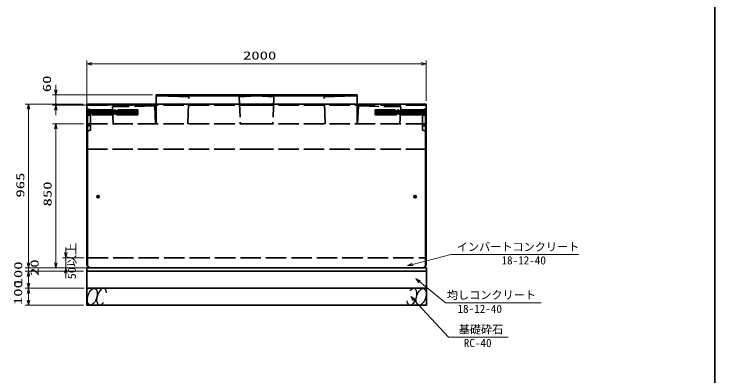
# Model space of a CAD drawing. Units: millimetres on the paper. Extents: x 15 to 1219, y 10 to 859.
# Drawn here: x 1012.2 to 1218.7, y 431 to 537.7 of the extents above; entities that cross this region are included whole.
import ezdxf
from ezdxf.enums import TextEntityAlignment as Align

# ---------------------------------------------------------------- set-up
doc = ezdxf.new("R2010")
doc.units = ezdxf.units.MM
doc.linetypes.add('DASHED', pattern=[7.5, 6, -1.5])
for name, color, linetype, lineweight in [('D-STR-DIM（寸法）', 7, 'Continuous', 13), ('D-STR-HTXT(均しCON-旗)', 7, 'Continuous', 13), ('D-STR-HTXT(基礎砕石-旗)', 7, 'Continuous', 13), ('D-STR-HTXT（旗上げ）', 7, 'Continuous', 13), ('D-STR-STRF(グリ)', 7, 'Continuous', 25), ('D-STR（構造物）', 1, 'Continuous', 35)]:
    doc.layers.add(name, color=color, linetype=linetype, lineweight=lineweight)
doc.styles.add('ＭＳ ゴシック', font='')
doc.styles.get('ＭＳ ゴシック').set_extended_font_data('MS Gothic')

# ---------------------------------------------------------------- blocks, each defined once
blk = doc.blocks.new('_Open30')
at = {"color": 7, "linetype": 'Continuous', "lineweight": 13}
for p, q in [((-1, 0.2679), (0, 0)), ((0, 0), (-1, -0.2679)), ((0, 0), (-1, 0))]:
    blk.add_line(p, q, dxfattribs=at)

msp = doc.modelspace()

# ---------------------------------------------------------------- linework, layer by layer
at = {"layer": 'D-STR-DIM（寸法）'}
for p, q in [((1027.491, 467.355), (1027.491, 468.855)), ((1016.532, 464.355), (1016.532, 465.855)), ((1032.929, 465.855), (1026.491, 465.855)), ((1027.491, 465.855), (1027.491, 462.855)), ((1032.729, 462.855), (1015.532, 462.855)), ((1016.532, 462.855), (1016.532, 461.855)), ((1031.929, 462.855), (1026.491, 462.855)), ((1032.729, 461.855), (1015.532, 461.855)), ((1032.729, 461.855), (1015.532, 461.855)), ((1027.491, 461.355), (1027.491, 459.855)), ((1016.532, 460.355), (1016.532, 458.855)), ((1016.532, 460.355), (1016.532, 458.355)), ((1032.729, 456.855), (1015.532, 456.855)), ((1032.929, 456.855), (1015.532, 456.855)), ((1016.532, 455.355), (1016.532, 453.355)), ((1032.729, 451.855), (1015.532, 451.855))]:
    msp.add_line(p, q, dxfattribs=at)
at = {"layer": 'D-STR-HTXT(均しCON-旗)'}
msp.add_lwpolyline([(1167.486, 452.545), (1139.278, 452.545), (1131.72, 458.759)], dxfattribs=at)
at = {"layer": 'D-STR-HTXT(基礎砕石-旗)'}
msp.add_lwpolyline([(1157.801, 442.465), (1140.23, 442.465), (1130.14, 453.332)], dxfattribs=at)
at = {"layer": 'D-STR-HTXT（旗上げ）'}
msp.add_lwpolyline([(1178.563, 466.826), (1140.929, 466.778), (1129.566, 463.914)], dxfattribs=at)
at = {"layer": 'D-STR-STRF(グリ)'}
for centre, major_axis in [((1035.305, 454.378), (0.79, 2.421)), ((1132.154, 454.332), (-0.79, -2.421))]:
    msp.add_ellipse(centre, major_axis=major_axis, ratio=0.5139, dxfattribs=at)
for centre, start_param, end_param in [((1038.045, 454.378), 5.3575563, 10.3750652), ((1129.413, 454.332), 2.2159636, 7.2334726)]:
    msp.add_ellipse(centre, major_axis=(0.79, 2.421), ratio=0.5139, start_param=start_param, end_param=end_param, dxfattribs=at)
at = {"layer": 'D-STR（構造物）', "color": 2}
msp.add_line((1218.692, 15.923), (1218.692, 858.596), dxfattribs=at)
at = {"layer": 'D-STR（構造物）', "lineweight": 13}
for p, q in [((1033.639, 510.349), (1033.639, 523.996)), ((1035.139, 522.996), (1132.129, 522.996)), ((1133.629, 512.097), (1133.629, 523.996)), ((1024.548, 515.322), (1024.548, 516.822)), ((1053.054, 513.822), (1023.548, 513.822)), ((1024.548, 513.822), (1024.548, 510.847)), ((1032.729, 511.097), (1015.532, 511.097)), ((1053.054, 510.847), (1023.548, 510.847)), ((1016.532, 509.597), (1016.532, 464.355)), ((1024.548, 509.347), (1024.548, 507.847)), ((1032.729, 505.344), (1023.548, 505.344)), ((1024.548, 503.844), (1024.548, 464.355)), ((1033.479, 462.855), (1015.532, 462.855)), ((1033.479, 462.855), (1023.548, 462.855))]:
    msp.add_line(p, q, dxfattribs=at)
at = {"layer": 'D-STR（構造物）'}
for p, q in [((1054.054, 513.822), (1054.054, 511.097)), ((1083.679, 513.822), (1054.054, 513.822)), ((1054.054, 513.572), (1083.679, 513.572)), ((1083.679, 513.822), (1113.304, 513.822)), ((1113.304, 513.572), (1083.679, 513.572)), ((1113.304, 513.822), (1113.304, 511.097)), ((1033.729, 511.097), (1083.679, 511.097)), ((1033.729, 463.605), (1033.729, 511.097)), ((1133.629, 511.097), (1083.679, 511.097)), ((1133.629, 463.605), (1133.629, 511.097)), ((1033.639, 509.349), (1033.734, 509.444)), ((1033.639, 509.349), (1033.639, 507.849)), ((1033.639, 507.849), (1033.734, 507.754)), ((1033.889, 507.641), (1033.889, 463.605)), ((1133.469, 507.641), (1133.469, 463.605)), ((1036.529, 483.844), (1037.429, 483.844)), ((1036.979, 484.294), (1036.979, 483.394)), ((1130.829, 483.844), (1129.929, 483.844)), ((1130.379, 484.294), (1130.379, 483.394)), ((1033.729, 463.605), (1034.479, 462.855)), ((1133.729, 462.855), (1033.729, 462.855)), ((1033.729, 462.855), (1033.729, 461.855)), ((1083.679, 462.855), (1034.479, 462.855)), ((1083.679, 462.855), (1132.879, 462.855)), ((1133.629, 463.605), (1132.879, 462.855)), ((1133.729, 462.855), (1133.729, 461.855)), ((1033.729, 461.855), (1133.729, 461.855)), ((1033.729, 461.855), (1133.729, 461.855)), ((1033.729, 461.855), (1033.729, 456.855)), ((1133.729, 461.855), (1133.729, 456.855)), ((1033.729, 456.855), (1133.729, 456.855)), ((1033.729, 456.855), (1033.729, 451.855)), ((1033.729, 456.855), (1133.729, 456.855)), ((1133.729, 456.855), (1133.729, 451.855)), ((1033.729, 451.855), (1133.729, 451.855))]:
    msp.add_line(p, q, dxfattribs=at)
at = {"layer": 'D-STR（構造物）', "linetype": 'DASHED'}
for p, q in [((1063.754, 513.293), (1054.054, 513.531)), ((1063.435, 505.327), (1063.754, 513.293)), ((1083.679, 513.535), (1078.554, 513.293)), ((1078.555, 513.267), (1078.874, 505.332)), ((1083.679, 513.535), (1088.804, 513.293)), ((1088.803, 513.267), (1088.485, 505.332)), ((1103.604, 513.293), (1113.304, 513.531)), ((1103.924, 505.327), (1103.604, 513.293)), ((1033.729, 510.847), (1083.679, 510.847)), ((1053.679, 510.599), (1041.229, 510.344)), ((1041.229, 510.344), (1041.465, 505.344)), ((1053.679, 510.599), (1053.944, 505.344)), ((1054.054, 511.097), (1054.054, 505.344)), ((1133.629, 510.847), (1083.679, 510.847)), ((1113.304, 511.097), (1113.304, 505.344)), ((1113.679, 510.599), (1113.414, 505.344)), ((1113.679, 510.599), (1126.129, 510.344)), ((1126.129, 510.344), (1125.893, 505.344)), ((1033.728, 509.246), (1034.407, 509.586)), ((1036.228, 509.496), (1033.728, 508.246)), ((1035.228, 509.496), (1033.728, 508.746)), ((1033.728, 507.746), (1037.228, 509.496)), ((1033.728, 509.496), (1036.728, 507.996)), ((1033.728, 508.996), (1035.728, 507.996)), ((1033.728, 508.496), (1034.728, 507.996)), ((1033.729, 509.749), (1034.779, 509.496)), ((1033.729, 507.669), (1034.779, 507.996)), ((1037.728, 507.996), (1034.681, 509.52)), ((1048.729, 507.996), (1034.778, 507.996)), ((1048.729, 509.496), (1034.779, 509.496)), ((1034.779, 503.421), (1034.779, 507.996)), ((1035.228, 507.996), (1038.228, 509.496)), ((1038.728, 507.996), (1035.728, 509.496)), ((1036.228, 507.996), (1039.228, 509.496)), ((1036.728, 509.496), (1039.728, 507.996)), ((1040.228, 509.496), (1037.228, 507.996)), ((1037.728, 509.496), (1040.728, 507.996)), ((1041.228, 509.496), (1038.228, 507.996)), ((1038.728, 509.496), (1041.728, 507.996)), ((1042.228, 509.496), (1039.228, 507.996)), ((1039.728, 509.496), (1042.728, 507.996)), ((1040.228, 507.996), (1043.228, 509.496)), ((1043.728, 507.996), (1040.728, 509.496)), ((1041.228, 507.996), (1044.228, 509.496)), ((1044.728, 507.996), (1041.728, 509.496)), ((1042.228, 507.996), (1045.228, 509.496)), ((1042.728, 509.496), (1045.728, 507.996)), ((1043.228, 507.996), (1046.228, 509.496)), ((1043.728, 509.496), (1046.728, 507.996)), ((1047.228, 509.496), (1044.228, 507.996)), ((1044.728, 509.496), (1047.728, 507.996)), ((1048.228, 509.496), (1045.228, 507.996)), ((1045.728, 509.496), (1048.729, 507.996)), ((1046.228, 507.996), (1048.729, 509.247)), ((1048.729, 508.496), (1046.728, 509.496)), ((1047.228, 507.996), (1048.729, 508.747)), ((1048.729, 508.996), (1047.728, 509.496)), ((1048.228, 507.996), (1048.729, 508.247)), ((1048.729, 507.996), (1048.729, 509.496)), ((1118.629, 507.996), (1118.629, 509.496)), ((1118.629, 509.496), (1132.579, 509.496)), ((1121.63, 509.496), (1118.629, 507.996)), ((1118.629, 508.496), (1120.63, 509.496)), ((1118.629, 508.996), (1119.63, 509.496)), ((1121.13, 507.996), (1118.629, 509.247)), ((1120.13, 507.996), (1118.629, 508.747)), ((1119.13, 507.996), (1118.629, 508.247)), ((1118.629, 507.996), (1132.58, 507.996)), ((1119.13, 509.496), (1122.13, 507.996)), ((1122.63, 509.496), (1119.63, 507.996)), ((1120.13, 509.496), (1123.13, 507.996)), ((1123.63, 509.496), (1120.63, 507.996)), ((1124.13, 507.996), (1121.13, 509.496)), ((1124.63, 509.496), (1121.63, 507.996)), ((1125.13, 507.996), (1122.13, 509.496)), ((1122.63, 507.996), (1125.63, 509.496)), ((1126.13, 507.996), (1123.13, 509.496)), ((1123.63, 507.996), (1126.63, 509.496)), ((1127.13, 507.996), (1124.13, 509.496)), ((1127.63, 509.496), (1124.63, 507.996)), ((1125.13, 509.496), (1128.13, 507.996)), ((1128.63, 509.496), (1125.63, 507.996)), ((1126.13, 509.496), (1129.13, 507.996)), ((1129.63, 509.496), (1126.63, 507.996)), ((1127.13, 509.496), (1130.13, 507.996)), ((1130.63, 509.496), (1127.63, 507.996)), ((1131.13, 507.996), (1128.13, 509.496)), ((1128.63, 507.996), (1131.63, 509.496)), ((1132.13, 507.996), (1129.13, 509.496)), ((1129.63, 507.996), (1132.678, 509.52)), ((1133.63, 507.746), (1130.13, 509.496)), ((1133.63, 509.496), (1130.63, 507.996)), ((1131.13, 509.496), (1133.63, 508.246)), ((1133.63, 508.996), (1131.63, 507.996)), ((1132.13, 509.496), (1133.63, 508.746)), ((1133.629, 509.749), (1132.579, 509.496)), ((1133.629, 507.669), (1132.579, 507.996)), ((1132.579, 503.421), (1132.579, 507.996)), ((1133.63, 508.496), (1132.63, 507.996)), ((1133.63, 509.246), (1132.951, 509.586)), ((1033.729, 505.344), (1083.679, 505.344)), ((1034.779, 504.617), (1033.729, 504.886)), ((1133.629, 505.344), (1083.679, 505.344)), ((1132.579, 504.617), (1133.629, 504.886)), ((1033.729, 503.152), (1034.779, 503.421)), ((1133.629, 503.152), (1132.579, 503.421)), ((1033.729, 497.844), (1083.679, 497.844)), ((1133.629, 497.844), (1083.679, 497.844)), ((1033.929, 465.855), (1133.729, 465.855))]:
    msp.add_line(p, q, dxfattribs=at)
at = {"layer": 'D-STR（構造物）'}
for centre, radius in [((1036.979, 483.844), 0.35), ((1036.979, 483.844), 0.3), ((1130.379, 483.844), 0.35), ((1130.379, 483.844), 0.3)]:
    msp.add_circle(centre, radius, dxfattribs=at)

# ---------------------------------------------------------------- block references
at = {"layer": 'D-STR-DIM（寸法）', "xscale": 1.5, "yscale": 1.5}
for p, rotation in [((1027.491, 465.855), 270), ((1016.532, 462.855), 270), ((1027.491, 462.855), 90), ((1016.532, 461.855), 90), ((1016.532, 461.855), 90), ((1016.532, 456.855), 270), ((1016.532, 456.855), 90), ((1016.532, 451.855), 270)]:
    msp.add_blockref('_Open30', p, dxfattribs=dict(at, rotation=rotation))
at = {"layer": 'D-STR-HTXT(均しCON-旗)', "xscale": 1.5, "yscale": 1.5, "rotation": 140.57786}
msp.add_blockref('_Open30', (1130.561, 459.711), dxfattribs=at)
at = {"layer": 'D-STR-HTXT(基礎砕石-旗)', "xscale": 1.5, "yscale": 1.5, "rotation": 132.88015}
msp.add_blockref('_Open30', (1129.119, 454.431), dxfattribs=at)
at = {"layer": 'D-STR-HTXT（旗上げ）', "xscale": 1.5, "yscale": 1.5, "rotation": 194.1476}
msp.add_blockref('_Open30', (1128.112, 463.547), dxfattribs=at)
at = {"layer": 'D-STR（構造物）', "xscale": 1.5, "yscale": 1.5}
for p, rotation in [((1033.639, 522.996), 180), ((1024.548, 513.822), 270), ((1016.532, 511.097), 90), ((1024.548, 510.847), 90), ((1024.548, 505.344), 90), ((1016.532, 462.855), 270), ((1024.548, 462.855), 270)]:
    msp.add_blockref('_Open30', p, dxfattribs=dict(at, rotation=rotation))
msp.add_blockref('_Open30', (1133.629, 522.996), dxfattribs=at)

# ---------------------------------------------------------------- texts
at = {"layer": 'D-STR-DIM（寸法）', "style": 'ＭＳ ゴシック'}
for s, width, p in [('50以上', 1.1, (1031.166, 459.499)), ('20', 1.5, (1020.203, 460.467)), ('100', 1.5, (1015.385, 457.408)), ('100', 1.5, (1015.333, 451.905))]:
    msp.add_text(s, height=2.405, rotation=90, dxfattribs=dict(at, width=width)).set_placement(p, align=Align.BOTTOM_LEFT)
at = {"layer": 'D-STR-HTXT(均しCON-旗)', "style": 'ＭＳ ゴシック'}
for s, p in [('均しコンクリート', (1139.725, 452.955)), ('18-12-40', (1142.859, 448.894))]:
    msp.add_text(s, height=2.405, dxfattribs=at).set_placement(p, align=Align.BOTTOM_LEFT)
at = {"layer": 'D-STR-HTXT(基礎砕石-旗)', "style": 'ＭＳ ゴシック'}
for s, p in [('基礎砕石', (1143.213, 442.8)), ('RC-40', (1144.701, 438.815))]:
    msp.add_text(s, height=2.405, dxfattribs=at).set_placement(p, align=Align.BOTTOM_LEFT)
at = {"layer": 'D-STR-HTXT（旗上げ）', "style": 'ＭＳ ゴシック'}
for s, p in [('インバートコンクリート', (1142.659, 467.123)), ('18-12-40', (1155.802, 463.175))]:
    msp.add_text(s, height=2.405, dxfattribs=at).set_placement(p, align=Align.BOTTOM_LEFT)
at = {"layer": 'D-STR（構造物）', "style": 'ＭＳ ゴシック', "width": 1.5}
msp.add_text('2000', height=2.405, dxfattribs=at).set_placement((1079.676, 523.533), align=Align.BOTTOM_LEFT)
for s, p in [('60', (1023.841, 514.646)), ('965', (1015.994, 483.596)), ('850', (1024.011, 480.974))]:
    msp.add_text(s, height=2.405, rotation=90, dxfattribs=at).set_placement(p, align=Align.BOTTOM_LEFT)

doc.saveas('drawing.dxf')
